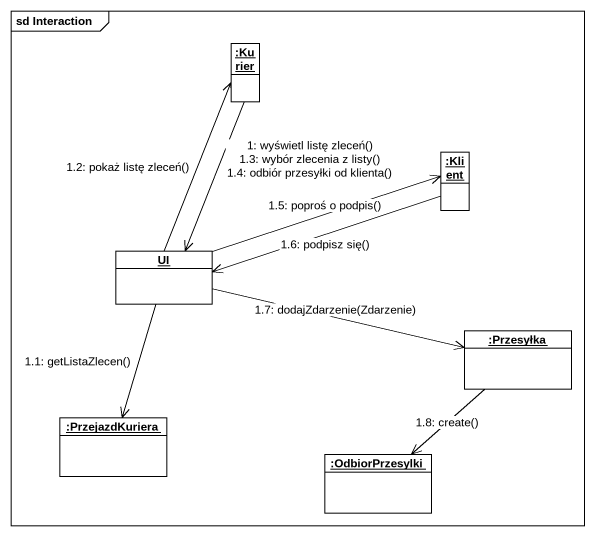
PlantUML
@startuml
mainframe sd Interaction
hide circle
hide empty members
object ":Kurier" as Kurier
object ":Klient" as Klient
object UI
object ":Przesyłka" as Przesyłka
object ":PrzejazdKuriera" as PrzejazdKuriera
object ":OdbiorPrzesylki" as OdbiorPrzesylki
Kurier --> UI : 1: wyświetl listę zleceń()\n1.3: wybór zlecenia z listy()\n1.4: odbiór przesyłki od klienta()
UI --> PrzejazdKuriera : 1.1: getListaZlecen()
UI -up-> Kurier : 1.2: pokaż listę zleceń()
UI -right-> Klient : 1.5: poproś o podpis()
Klient -left-> UI : 1.6: podpisz się()
UI -right-> Przesyłka : 1.7: dodajZdarzenie(Zdarzenie)
Przesyłka --> OdbiorPrzesylki : 1.8: create()
@enduml
